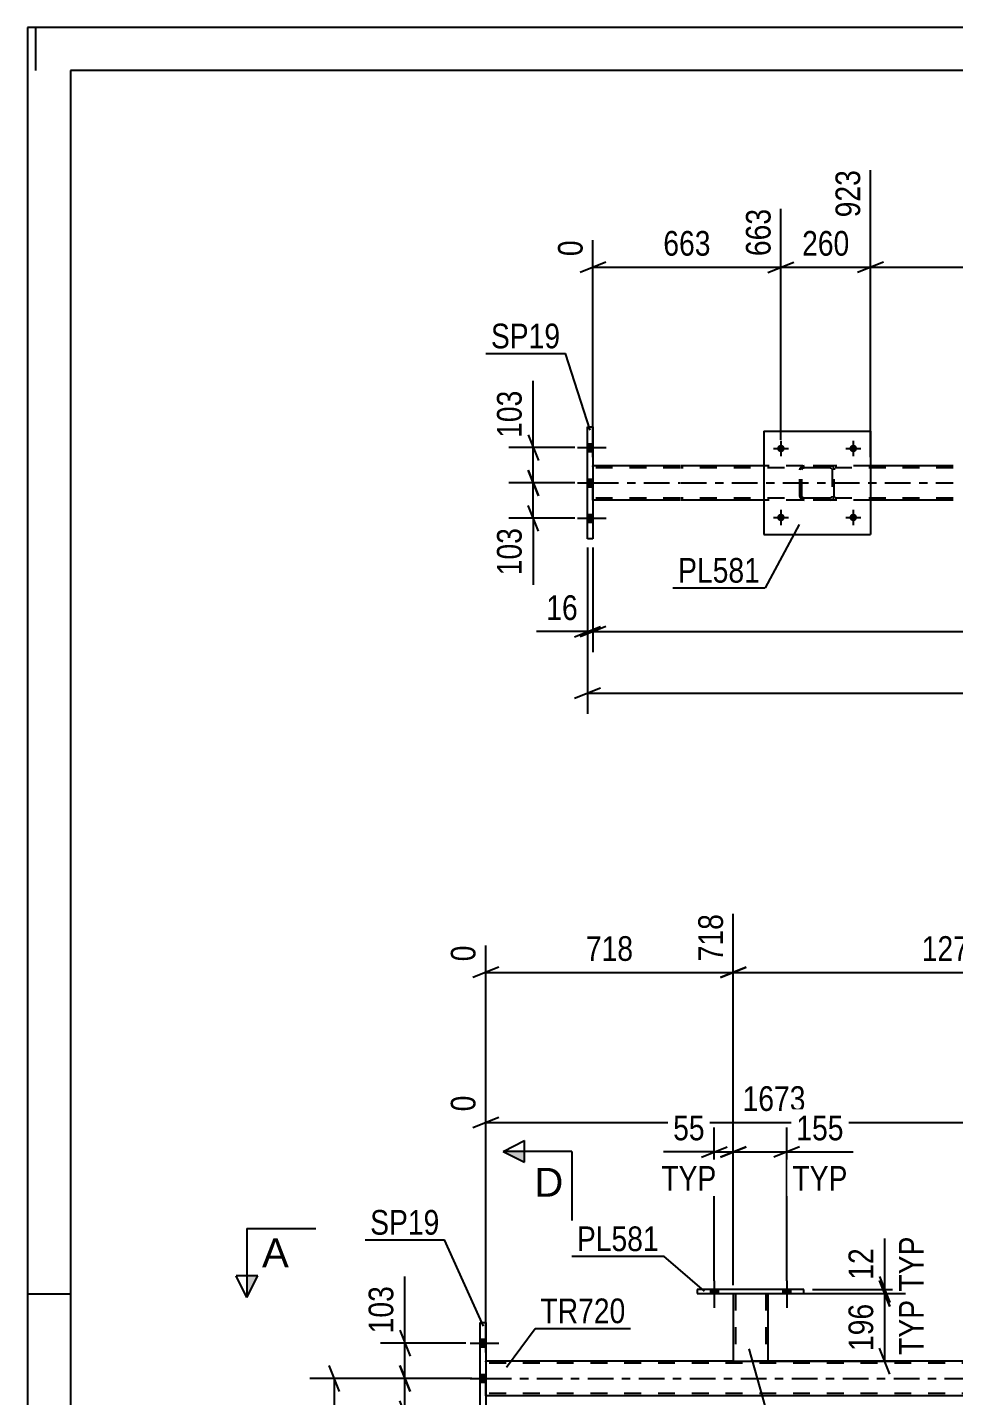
# Model space of a CAD drawing. Header units: millimetres. Extents: x 0 to 841, y 0 to 594.
# Drawn here: x 0 to 107.5, y 435.2 to 594 of the extents above; entities that cross this region are included whole.
import ezdxf

# ---------------------------------------------------------------- set-up
doc = ezdxf.new("R2010")
doc.units = ezdxf.units.MM
doc.linetypes.add('DXK_LINE_DOT2', pattern=[3.9198, 1.9599, -1.9599])
doc.linetypes.add('DXK_LINE_DOT3', pattern=[5.9187, 2.979, -0.9799, 0.9799, -0.9799])
doc.styles.add('Arial', font='ARIAL.TTF', dxfattribs={"height": 0.2})
doc.styles.add('Arial Narrow', font='ARIALN.TTF', dxfattribs={"height": 0.2})

# ---------------------------------------------------------------- blocks, each defined once
blk = doc.blocks.new('Unknown-103655034-1133')
at = {"color": 5, "linetype": 'Continuous'}
for p, q in [((841, 594), (0, 594)), ((0, 594), (0, 0)), ((1, 589), (1, 594)), ((836, 589), (5, 589)), ((5, 589), (5, 5)), ((5, 447), (0, 447))]:
    blk.add_line(p, q, dxfattribs=at)
blk = doc.blocks.new('Bolt-103655034-2909 - 2877')
at = {"linetype": 'Continuous'}
for points in [[(65.66, 544.8), (65.66, 545.68), (65.02, 545.68), (65.02, 544.8)], [(65.66, 544.8), (65.66, 545.68), (65.02, 545.68), (65.02, 544.8)], [(65.66, 544.8), (65.66, 545.68), (65.02, 545.68), (65.02, 544.8)], [(65.66, 540.7), (65.66, 541.58), (65.02, 541.58), (65.02, 540.7)], [(65.66, 540.7), (65.66, 541.58), (65.02, 541.58), (65.02, 540.7)], [(65.66, 536.6), (65.66, 537.48), (65.02, 537.48), (65.02, 536.6)], [(65.66, 536.6), (65.66, 537.48), (65.02, 537.48), (65.02, 536.6)], [(65.66, 536.6), (65.66, 537.48), (65.02, 537.48), (65.02, 536.6)]]:
    blk.add_hatch(color=1, dxfattribs=at).paths.add_polyline_path(points)
at = {"color": 1, "linetype": 'Continuous'}
for p, q in [((63.86, 545.24), (67.18, 545.24)), ((63.86, 545.24), (67.18, 545.24)), ((63.86, 545.24), (67.18, 545.24)), ((65.02, 545.68), (65.66, 545.68)), ((65.02, 545.68), (65.66, 545.68)), ((65.02, 545.68), (65.66, 545.68)), ((65.02, 544.8), (65.66, 544.8)), ((65.02, 544.8), (65.66, 544.8)), ((65.02, 544.8), (65.66, 544.8)), ((65.02, 541.58), (65.66, 541.58)), ((65.02, 541.58), (65.66, 541.58)), ((63.86, 541.14), (67.18, 541.14)), ((63.86, 541.14), (67.18, 541.14)), ((65.02, 540.7), (65.66, 540.7)), ((65.02, 540.7), (65.66, 540.7)), ((63.86, 537.04), (67.18, 537.04)), ((63.86, 537.04), (67.18, 537.04)), ((63.86, 537.04), (67.18, 537.04)), ((65.02, 537.48), (65.66, 537.48)), ((65.02, 537.48), (65.66, 537.48)), ((65.02, 537.48), (65.66, 537.48)), ((65.02, 536.6), (65.66, 536.6)), ((65.02, 536.6), (65.66, 536.6)), ((65.02, 536.6), (65.66, 536.6))]:
    blk.add_line(p, q, dxfattribs=at)
blk = doc.blocks.new('Part-103655034-2914 - 2877')
at = {"color": 2, "linetype": 'Continuous'}
for p, q in [((75.78, 543.14), (65.66, 543.14)), ((85.48, 543.14), (75.88, 543.14)), ((107.48, 543.14), (97.88, 543.14)), ((75.78, 539.14), (65.66, 539.14)), ((85.48, 539.14), (75.88, 539.14)), ((107.48, 539.14), (97.88, 539.14))]:
    blk.add_line(p, q, dxfattribs=at)
at = {"color": 7, "linetype": 'DXK_LINE_DOT2'}
for p, q in [((65.66, 539.14), (65.66, 543.14)), ((97.88, 543.14), (85.48, 543.14)), ((75.78, 542.9), (65.66, 542.9)), ((107.48, 542.9), (75.88, 542.9)), ((75.78, 539.38), (65.66, 539.38)), ((107.48, 539.38), (75.88, 539.38)), ((97.88, 539.14), (85.48, 539.14))]:
    blk.add_line(p, q, dxfattribs=at)
at = {"color": 7, "linetype": 'DXK_LINE_DOT3'}
for p, q in [((65.66, 541.14), (75.78, 541.14)), ((75.88, 541.14), (107.48, 541.14))]:
    blk.add_line(p, q, dxfattribs=at)
blk = doc.blocks.new('Part-103655034-2993 - 2877')
at = {"color": 7, "linetype": 'DXK_LINE_DOT2'}
for p, q in [((89.98, 543.1), (90.16, 543.14)), ((90.16, 543.14), (89.98, 543.1)), ((93.2, 543.14), (90.16, 543.14)), ((93.2, 543.14), (93.39, 543.1)), ((93.39, 543.1), (93.2, 543.14)), ((89.68, 542.66), (89.72, 542.84)), ((89.72, 542.84), (89.68, 542.66)), ((89.68, 539.62), (89.68, 542.66)), ((89.92, 542.66), (89.94, 542.75)), ((89.92, 539.62), (89.92, 542.66)), ((89.94, 542.75), (89.99, 542.83)), ((89.99, 542.83), (90.07, 542.88)), ((90.07, 542.88), (90.16, 542.9)), ((93.2, 542.9), (90.16, 542.9)), ((93.2, 542.9), (93.29, 542.88)), ((93.29, 542.88), (93.37, 542.83)), ((93.37, 542.83), (93.42, 542.75)), ((93.42, 542.75), (93.44, 542.66)), ((93.44, 542.66), (93.44, 539.62)), ((93.65, 542.84), (93.68, 542.66)), ((93.68, 542.66), (93.65, 542.84)), ((93.68, 539.62), (93.68, 542.66)), ((89.72, 539.44), (89.68, 539.62)), ((89.68, 539.62), (89.72, 539.44)), ((89.94, 539.53), (89.92, 539.62)), ((89.99, 539.45), (89.94, 539.53)), ((90.16, 539.14), (89.98, 539.18)), ((89.98, 539.18), (90.16, 539.14)), ((90.07, 539.4), (89.99, 539.45)), ((90.16, 539.38), (90.07, 539.4)), ((93.2, 539.38), (90.16, 539.38)), ((93.2, 539.14), (90.16, 539.14)), ((93.29, 539.4), (93.2, 539.38)), ((93.39, 539.18), (93.2, 539.14)), ((93.2, 539.14), (93.39, 539.18)), ((93.37, 539.45), (93.29, 539.4)), ((93.42, 539.53), (93.37, 539.45)), ((93.44, 539.62), (93.42, 539.53)), ((93.68, 539.62), (93.65, 539.44)), ((93.65, 539.44), (93.68, 539.62))]:
    blk.add_line(p, q, dxfattribs=at)
at = {"color": 7, "linetype": 'DXK_LINE_DOT3'}
blk.add_line((91.68, 541.14), (91.68, 541.14), dxfattribs=at)
at = {"color": 7, "linetype": 'DXK_LINE_DOT2'}
for centre, start, end in [((90.16, 542.66), 112.5, 157.5), ((90.16, 542.66), 112.5, 157.5), ((93.2, 542.66), 22.5, 67.5), ((93.2, 542.66), 22.5, 67.5), ((90.16, 539.62), 202.5, 247.5), ((90.16, 539.62), 202.5, 247.5), ((93.2, 539.62), 292.5, 337.5), ((93.2, 539.62), 292.5, 337.5)]:
    blk.add_arc(centre, 0.48, start, end, dxfattribs=at)
blk = doc.blocks.new('Part-103655034-2940 - 2877')
at = {"color": 2, "linetype": 'Continuous'}
for p, q in [((65.02, 547.64), (65.66, 547.64)), ((65.02, 534.64), (65.02, 547.64)), ((65.66, 547.64), (65.66, 534.64)), ((65.66, 534.64), (65.02, 534.64))]:
    blk.add_line(p, q, dxfattribs=at)
blk = doc.blocks.new('Part-103655034-2992 - 2877')
at = {"color": 2, "linetype": 'Continuous'}
for p, q in [((85.48, 547.14), (85.48, 535.14)), ((85.48, 547.14), (97.88, 547.14)), ((97.88, 547.14), (97.88, 535.14)), ((85.48, 535.14), (97.88, 535.14))]:
    blk.add_line(p, q, dxfattribs=at)
blk = doc.blocks.new('Bolt-103655034-3097 - 2877')
at = {"linetype": 'Continuous'}
for points in [[(87.92, 545.14, -1), (87.04, 545.14, -1)], [(96.32, 545.14, -1), (95.44, 545.14, -1)]]:
    blk.add_hatch(color=1, dxfattribs=at).paths.add_polyline_path(points)
at = {"color": 1, "linetype": 'Continuous'}
for p, q in [((86.6, 545.14), (88.36, 545.14)), ((87.48, 546.02), (87.48, 544.26)), ((95, 545.14), (96.76, 545.14)), ((95.88, 546.02), (95.88, 544.26))]:
    blk.add_line(p, q, dxfattribs=at)
blk = doc.blocks.new('Bolt-103655034-3098 - 2877')
at = {"linetype": 'Continuous'}
for points in [[(87.92, 537.14, -1), (87.04, 537.14, -1)], [(96.32, 537.14, -1), (95.44, 537.14, -1)]]:
    blk.add_hatch(color=1, dxfattribs=at).paths.add_polyline_path(points)
at = {"color": 1, "linetype": 'Continuous'}
for p, q in [((86.6, 537.14), (88.36, 537.14)), ((87.48, 538.02), (87.48, 536.26)), ((95, 537.14), (96.76, 537.14)), ((95.88, 538.02), (95.88, 536.26))]:
    blk.add_line(p, q, dxfattribs=at)
blk = doc.blocks.new('Bolt-103655034-3755 - 3748')
at = {"linetype": 'Continuous'}
for points in [[(79.31, 447.08), (80.19, 447.08), (80.19, 447.56), (79.31, 447.56)], [(87.71, 447.08), (88.59, 447.08), (88.59, 447.56), (87.71, 447.56)]]:
    blk.add_hatch(color=1, dxfattribs=at).paths.add_polyline_path(points)
at = {"color": 1, "linetype": 'Continuous'}
for p, q in [((79.75, 448.56), (79.75, 445.44)), ((88.15, 448.56), (88.15, 445.44)), ((79.31, 447.56), (79.31, 447.08)), ((80.19, 447.56), (80.19, 447.08)), ((87.71, 447.56), (87.71, 447.08)), ((88.59, 447.56), (88.59, 447.08))]:
    blk.add_line(p, q, dxfattribs=at)
blk = doc.blocks.new('Part-103655034-3775 - 3748')
at = {"color": 7, "linetype": 'DXK_LINE_DOT2'}
for p, q in [((81.95, 447.09), (85.95, 447.09)), ((81.95, 447.08), (81.95, 447.09)), ((81.95, 447.09), (81.95, 447.08)), ((82.19, 447.09), (82.19, 439.24)), ((85.71, 447.09), (85.71, 439.24)), ((85.95, 447.09), (85.95, 447.08)), ((85.95, 447.08), (85.95, 447.09)), ((85.65, 439.24), (85.69, 439.24)), ((85.65, 439.24), (85.69, 439.24)), ((85.69, 439.24), (85.71, 439.24)), ((85.69, 439.24), (85.71, 439.24))]:
    blk.add_line(p, q, dxfattribs=at)
at = {"color": 2, "linetype": 'Continuous'}
for p, q in [((81.95, 447.08), (81.95, 439.24)), ((85.95, 447.08), (85.95, 439.24)), ((81.95, 439.24), (85.95, 439.24))]:
    blk.add_line(p, q, dxfattribs=at)
blk = doc.blocks.new('Part-103655034-3780 - 3748')
at = {"color": 2, "linetype": 'Continuous'}
for p, q in [((77.75, 447.56), (77.75, 447.08)), ((90.15, 447.56), (77.75, 447.56)), ((77.75, 447.08), (90.15, 447.08)), ((90.15, 447.08), (90.15, 447.56))]:
    blk.add_line(p, q, dxfattribs=at)
blk = doc.blocks.new('Bolt-103655034-3784 - 3748')
at = {"linetype": 'Continuous'}
for points in [[(79.31, 447.08), (80.19, 447.08), (80.19, 447.56), (79.31, 447.56)], [(87.71, 447.08), (88.59, 447.08), (88.59, 447.56), (87.71, 447.56)]]:
    blk.add_hatch(color=1, dxfattribs=at).paths.add_polyline_path(points)
at = {"color": 1, "linetype": 'Continuous'}
for p, q in [((79.75, 448.56), (79.75, 445.44)), ((88.15, 448.56), (88.15, 445.44)), ((79.31, 447.56), (79.31, 447.08)), ((80.19, 447.56), (80.19, 447.08)), ((87.71, 447.56), (87.71, 447.08)), ((88.59, 447.56), (88.59, 447.08))]:
    blk.add_line(p, q, dxfattribs=at)
blk = doc.blocks.new('Bolt-103655034-3939 - 3748')
at = {"linetype": 'Continuous'}
for points in [[(53.22, 440.9), (53.22, 441.78), (52.58, 441.78), (52.58, 440.9)], [(53.22, 440.9), (53.22, 441.78), (52.58, 441.78), (52.58, 440.9)], [(53.22, 440.9), (53.22, 441.78), (52.58, 441.78), (52.58, 440.9)], [(53.22, 436.8), (53.22, 437.68), (52.58, 437.68), (52.58, 436.8)], [(53.22, 436.8), (53.22, 437.68), (52.58, 437.68), (52.58, 436.8)], [(53.22, 432.7), (53.22, 433.58), (52.58, 433.58), (52.58, 432.7)], [(53.22, 432.7), (53.22, 433.58), (52.58, 433.58), (52.58, 432.7)], [(53.22, 432.7), (53.22, 433.58), (52.58, 433.58), (52.58, 432.7)]]:
    blk.add_hatch(color=1, dxfattribs=at).paths.add_polyline_path(points)
at = {"color": 1, "linetype": 'Continuous'}
for p, q in [((51.42, 441.34), (54.74, 441.34)), ((51.42, 441.34), (54.74, 441.34)), ((51.42, 441.34), (54.74, 441.34)), ((52.58, 441.78), (53.22, 441.78)), ((52.58, 441.78), (53.22, 441.78)), ((52.58, 441.78), (53.22, 441.78)), ((52.58, 440.9), (53.22, 440.9)), ((52.58, 440.9), (53.22, 440.9)), ((52.58, 440.9), (53.22, 440.9)), ((51.42, 437.24), (54.74, 437.24)), ((51.42, 437.24), (54.74, 437.24)), ((52.58, 437.68), (53.22, 437.68)), ((52.58, 437.68), (53.22, 437.68)), ((52.58, 436.8), (53.22, 436.8)), ((52.58, 436.8), (53.22, 436.8)), ((52.58, 433.58), (53.22, 433.58)), ((52.58, 433.58), (53.22, 433.58)), ((52.58, 433.58), (53.22, 433.58)), ((51.42, 433.14), (54.74, 433.14)), ((51.42, 433.14), (54.74, 433.14)), ((51.42, 433.14), (54.74, 433.14)), ((52.58, 432.7), (53.22, 432.7)), ((52.58, 432.7), (53.22, 432.7)), ((52.58, 432.7), (53.22, 432.7))]:
    blk.add_line(p, q, dxfattribs=at)
blk = doc.blocks.new('Part-103655034-3988 - 3748')
at = {"color": 2, "linetype": 'Continuous'}
for p, q in [((81.95, 439.24), (53.22, 439.24)), ((133.03, 439.24), (85.95, 439.24)), ((120.15, 435.24), (53.22, 435.24))]:
    blk.add_line(p, q, dxfattribs=at)
at = {"color": 7, "linetype": 'DXK_LINE_DOT2'}
for p, q in [((53.22, 435.24), (53.22, 439.24)), ((753.3, 439), (53.22, 439)), ((85.95, 439.24), (81.95, 439.24)), ((753.3, 435.48), (53.22, 435.48))]:
    blk.add_line(p, q, dxfattribs=at)
at = {"color": 7, "linetype": 'DXK_LINE_DOT3'}
blk.add_line((53.22, 437.24), (753.3, 437.24), dxfattribs=at)
blk = doc.blocks.new('Part-103655034-4173 - 3748')
at = {"color": 2, "linetype": 'Continuous'}
for p, q in [((52.58, 430.74), (52.58, 443.74)), ((52.58, 443.74), (53.22, 443.74)), ((53.22, 443.74), (53.22, 430.74)), ((53.22, 430.74), (52.58, 430.74))]:
    blk.add_line(p, q, dxfattribs=at)
blk = doc.blocks.new('StraightDimension-103655034-3538 - 2877')
at = {"color": 7, "linetype": 'Continuous'}
for p, q in [((97.88, 544.14), (97.88, 577.45)), ((127.86, 546.14), (127.86, 574.78)), ((99.38, 566.76), (96.38, 565.56)), ((126.36, 565.56), (129.36, 566.76)), ((97.88, 566.16), (127.86, 566.16))]:
    blk.add_line(p, q, dxfattribs=at)
at = {"color": 0, "linetype": 'Continuous'}
blk.add_wipeout([(127.26, 575.38), (123.06, 575.38), (123.06, 566.86), (127.26, 566.86)], dxfattribs=at)
at = {"color": 0}
blk.add_wipeout([(117.13, 566.91), (117.13, 571.11), (108.62, 571.11), (108.62, 566.91)], dxfattribs=at)
at = {"color": 3, "linetype": 'Continuous', "style": 'Arial Narrow'}
blk.add_text('1940', height=2.863, rotation=90.0002, dxfattribs=at).set_placement((126.66, 567.46))
at = {"color": 3, "style": 'Arial Narrow'}
blk.add_text('1017', height=2.863, dxfattribs=at).set_placement((109.22, 567.51))
blk = doc.blocks.new('StraightDimension-103655034-3552 - 2877')
at = {"color": 7, "linetype": 'Continuous'}
for p, q in [((97.88, 544.14), (97.88, 577.45)), ((87.48, 546.14), (87.48, 572.95)), ((85.98, 565.56), (88.98, 566.76)), ((99.38, 566.76), (96.38, 565.56)), ((87.48, 566.16), (97.88, 566.16))]:
    blk.add_line(p, q, dxfattribs=at)
at = {"color": 0}
blk.add_wipeout([(96.02, 566.91), (96.02, 571.11), (89.34, 571.11), (89.34, 566.91)], dxfattribs=at)
at = {"color": 3, "style": 'Arial Narrow'}
blk.add_text('260', height=2.863, dxfattribs=at).set_placement((89.94, 567.51))
at = {"color": 0, "linetype": 'Continuous'}
blk.add_wipeout([(97.28, 578.05), (93.08, 578.05), (93.08, 571.36), (97.28, 571.36)], dxfattribs=at)
at = {"color": 3, "linetype": 'Continuous', "style": 'Arial Narrow'}
blk.add_text('923', height=2.863, rotation=90.0002, dxfattribs=at).set_placement((96.68, 571.96))
blk = doc.blocks.new('StraightDimension-103655034-3566 - 2877')
at = {"color": 7, "linetype": 'Continuous'}
for p, q in [((87.48, 546.14), (87.48, 572.95)), ((65.66, 544.14), (65.66, 569.29)), ((67.16, 566.76), (64.16, 565.56)), ((85.98, 565.56), (88.98, 566.76)), ((65.66, 566.16), (87.48, 566.16))]:
    blk.add_line(p, q, dxfattribs=at)
at = {"color": 0, "linetype": 'Continuous'}
for points in [[(86.88, 573.55), (82.68, 573.55), (82.68, 566.86), (86.88, 566.86)], [(65.06, 569.89), (60.86, 569.89), (60.86, 566.86), (65.06, 566.86)]]:
    blk.add_wipeout(points, dxfattribs=at)
at = {"color": 0}
blk.add_wipeout([(79.91, 566.91), (79.91, 571.11), (73.23, 571.11), (73.23, 566.91)], dxfattribs=at)
at = {"color": 3, "linetype": 'Continuous', "style": 'Arial Narrow'}
for s, height, p in [('663', 2.863, (86.28, 567.46)), ('0', 2.86, (64.46, 567.46))]:
    blk.add_text(s, height=height, rotation=90.0002, dxfattribs=at).set_placement(p)
at = {"color": 3, "style": 'Arial Narrow'}
blk.add_text('663', height=2.863, dxfattribs=at).set_placement((73.83, 567.51))
blk = doc.blocks.new('StraightDimension-103655034-3576 - 2877')
at = {"color": 7, "linetype": 'Continuous'}
for p, q in [((58.13, 546.74), (59.33, 543.74)), ((63.57, 545.24), (55.88, 545.24)), ((58.73, 541.14), (58.73, 545.24)), ((59.33, 539.64), (58.13, 542.64)), ((63.57, 541.14), (55.88, 541.14))]:
    blk.add_line(p, q, dxfattribs=at)
at = {"color": 0}
blk.add_wipeout([(57.98, 552.45), (53.78, 552.45), (53.78, 545.77), (57.98, 545.77)], dxfattribs=at)
at = {"color": 7, "linetype": 'Continuous'}
blk.add_line((58.73, 545.24), (58.73, 552.98), dxfattribs=at)
blk.add_line((58.73, 545.24), (58.73, 552.98), dxfattribs=at)
at = {"color": 3, "style": 'Arial Narrow'}
blk.add_text('103', height=2.863, rotation=90.0002, dxfattribs=at).set_placement((57.38, 546.37))
blk = doc.blocks.new('StraightDimension-103655034-3586 - 2877')
at = {"color": 7, "linetype": 'Continuous'}
for p, q in [((58.13, 542.64), (59.33, 539.64)), ((63.57, 541.14), (55.88, 541.14)), ((58.73, 537.04), (58.73, 541.14)), ((59.33, 535.54), (58.13, 538.54)), ((63.57, 537.04), (55.88, 537.04))]:
    blk.add_line(p, q, dxfattribs=at)
at = {"color": 0}
blk.add_wipeout([(57.98, 536.52), (53.78, 536.52), (53.78, 529.83), (57.98, 529.83)], dxfattribs=at)
at = {"color": 7, "linetype": 'Continuous'}
blk.add_line((58.73, 537.04), (58.73, 529.31), dxfattribs=at)
blk.add_line((58.73, 537.04), (58.73, 529.31), dxfattribs=at)
at = {"color": 3, "style": 'Arial Narrow'}
blk.add_text('103', height=2.863, rotation=90.0002, dxfattribs=at).set_placement((57.38, 530.43))
blk = doc.blocks.new('StraightDimension-103655034-3628 - 2877')
at = {"color": 7, "linetype": 'Continuous'}
for p, q in [((65.02, 533.64), (65.02, 514.34)), ((66.52, 517.34), (63.52, 516.14)), ((65.02, 516.74), (750.97, 516.74))]:
    blk.add_line(p, q, dxfattribs=at)
blk = doc.blocks.new('StraightDimension-103655034-8107 - 2877')
at = {"color": 7, "linetype": 'Continuous'}
for p, q in [((65.66, 533.64), (65.66, 521.49)), ((67.16, 524.49), (64.16, 523.29)), ((65.66, 523.89), (750.33, 523.89))]:
    blk.add_line(p, q, dxfattribs=at)
blk = doc.blocks.new('StraightDimension-103655034-8108 - 2877')
at = {"color": 7, "linetype": 'Continuous'}
for p, q in [((65.02, 533.64), (65.02, 521.49)), ((65.66, 533.64), (65.66, 521.49)), ((63.52, 523.29), (66.52, 524.49)), ((67.16, 524.49), (64.16, 523.29)), ((65.02, 523.89), (65.66, 523.89))]:
    blk.add_line(p, q, dxfattribs=at)
at = {"color": 0}
blk.add_wipeout([(64.5, 524.64), (64.5, 528.84), (59.64, 528.84), (59.64, 524.64)], dxfattribs=at)
at = {"color": 7, "linetype": 'Continuous'}
blk.add_line((65.02, 523.89), (59.12, 523.89), dxfattribs=at)
blk.add_line((65.02, 523.89), (59.12, 523.89), dxfattribs=at)
at = {"color": 3, "style": 'Arial Narrow'}
blk.add_text('16', height=2.863, dxfattribs=at).set_placement((60.24, 525.24))
blk = doc.blocks.new('StraightDimension-103655034-5111 - 3748')
at = {"color": 7, "linetype": 'Continuous'}
for p, q in [((43.23, 438.74), (44.43, 435.74)), ((50.92, 437.24), (40.98, 437.24)), ((43.83, 433.14), (43.83, 437.24)), ((44.43, 431.64), (43.23, 434.64)), ((50.92, 433.14), (40.98, 433.14))]:
    blk.add_line(p, q, dxfattribs=at)
at = {"color": 0}
blk.add_wipeout([(43.08, 432.62), (38.88, 432.62), (38.88, 425.93), (43.08, 425.93)], dxfattribs=at)
at = {"color": 7, "linetype": 'Continuous'}
blk.add_line((43.83, 433.14), (43.83, 425.41), dxfattribs=at)
blk.add_line((43.83, 433.14), (43.83, 425.41), dxfattribs=at)
at = {"color": 3, "style": 'Arial Narrow'}
blk.add_text('103', height=2.863, rotation=90.0002, dxfattribs=at).set_placement((42.48, 426.53))
blk = doc.blocks.new('StraightDimension-103655034-10722 - 3748')
at = {"color": 7, "linetype": 'Continuous'}
for p, q in [((120.15, 436.24), (120.15, 475.54)), ((53.22, 440.24), (53.22, 470.06)), ((54.72, 467.53), (51.72, 466.33)), ((53.22, 466.93), (120.15, 466.93)), ((118.65, 466.33), (121.65, 467.53))]:
    blk.add_line(p, q, dxfattribs=at)
at = {"color": 0, "linetype": 'Continuous'}
for points in [[(119.55, 476.14), (115.35, 476.14), (115.35, 467.63), (119.55, 467.63)], [(52.62, 470.66), (48.42, 470.66), (48.42, 467.63), (52.62, 467.63)]]:
    blk.add_wipeout(points, dxfattribs=at)
at = {"color": 0}
blk.add_wipeout([(90.94, 467.68), (90.94, 471.88), (82.43, 471.88), (82.43, 467.68)], dxfattribs=at)
at = {"color": 3, "linetype": 'Continuous', "style": 'Arial Narrow'}
for s, height, p in [('1673', 2.863, (118.95, 468.23)), ('0', 2.86, (52.02, 468.23))]:
    blk.add_text(s, height=height, rotation=90.0002, dxfattribs=at).set_placement(p)
at = {"color": 3, "style": 'Arial Narrow'}
blk.add_text('1673', height=2.863, dxfattribs=at).set_placement((83.03, 468.28))
blk = doc.blocks.new('StraightDimension-103655034-5121 - 3748')
at = {"color": 7, "linetype": 'Continuous'}
for p, q in [((50.92, 441.34), (40.98, 441.34)), ((43.23, 442.84), (44.43, 439.84)), ((43.83, 437.24), (43.83, 441.34)), ((44.43, 435.74), (43.23, 438.74)), ((50.92, 437.24), (40.98, 437.24))]:
    blk.add_line(p, q, dxfattribs=at)
at = {"color": 0}
blk.add_wipeout([(43.08, 448.55), (38.88, 448.55), (38.88, 441.87), (43.08, 441.87)], dxfattribs=at)
at = {"color": 7, "linetype": 'Continuous'}
blk.add_line((43.83, 441.34), (43.83, 449.08), dxfattribs=at)
blk.add_line((43.83, 441.34), (43.83, 449.08), dxfattribs=at)
at = {"color": 3, "style": 'Arial Narrow'}
blk.add_text('103', height=2.863, rotation=90.0002, dxfattribs=at).set_placement((42.48, 442.47))
blk = doc.blocks.new('StraightDimension-103655034-4227 - 3748')
at = {"color": 7, "linetype": 'Continuous'}
for p, q in [((36.24, 435.74), (35.04, 438.74)), ((51.58, 437.24), (32.79, 437.24)), ((35.64, 311.24), (35.64, 437.24)), ((97.44, 311.24), (32.79, 311.24)), ((35.04, 312.74), (36.24, 309.74))]:
    blk.add_line(p, q, dxfattribs=at)
at = {"color": 0}
blk.add_wipeout([(34.89, 378.5), (30.69, 378.5), (30.69, 369.99), (34.89, 369.99)], dxfattribs=at)
at = {"color": 3, "style": 'Arial Narrow'}
blk.add_text('3150', height=2.863, rotation=90.0002, dxfattribs=at).set_placement((34.29, 370.59))
blk = doc.blocks.new('StraightDimension-103655034-8930 - 3748')
at = {"color": 7, "linetype": 'Continuous'}
for p, q in [((81.95, 448.09), (81.95, 491.13)), ((53.22, 440.24), (53.22, 487.47)), ((54.72, 484.94), (51.72, 483.74)), ((53.22, 484.34), (81.95, 484.34)), ((80.45, 483.74), (83.45, 484.94))]:
    blk.add_line(p, q, dxfattribs=at)
at = {"color": 0, "linetype": 'Continuous'}
for points in [[(81.35, 491.73), (77.15, 491.73), (77.15, 485.04), (81.35, 485.04)], [(52.62, 488.07), (48.42, 488.07), (48.42, 485.04), (52.62, 485.04)]]:
    blk.add_wipeout(points, dxfattribs=at)
at = {"color": 0}
blk.add_wipeout([(70.93, 485.09), (70.93, 489.29), (64.24, 489.29), (64.24, 485.09)], dxfattribs=at)
at = {"color": 3, "linetype": 'Continuous', "style": 'Arial Narrow'}
for s, height, p in [('718', 2.863, (80.75, 485.64)), ('0', 2.86, (52.02, 485.64))]:
    blk.add_text(s, height=height, rotation=90.0002, dxfattribs=at).set_placement(p)
at = {"color": 3, "style": 'Arial Narrow'}
blk.add_text('718', height=2.863, dxfattribs=at).set_placement((64.84, 485.69))
blk = doc.blocks.new('StraightDimension-103655034-4920 - 3748')
at = {"color": 7, "linetype": 'Continuous'}
for p, q in [((98.94, 449.06), (100.14, 446.06)), ((100.14, 445.59), (98.94, 448.59)), ((86.95, 447.09), (101.94, 447.09)), ((91.15, 447.56), (101.94, 447.56)), ((99.54, 447.09), (99.54, 447.56))]:
    blk.add_line(p, q, dxfattribs=at)
at = {"color": 0, "linetype": 'Continuous'}
blk.add_wipeout([(104.64, 454.31), (100.44, 454.31), (100.44, 446.72), (104.64, 446.72)], dxfattribs=at)
at = {"color": 0}
blk.add_wipeout([(98.79, 452.95), (94.59, 452.95), (94.59, 448.09), (98.79, 448.09)], dxfattribs=at)
at = {"color": 7, "linetype": 'Continuous'}
blk.add_line((99.54, 447.56), (99.54, 453.47), dxfattribs=at)
blk.add_line((99.54, 447.56), (99.54, 453.47), dxfattribs=at)
at = {"color": 3, "linetype": 'Continuous', "style": 'Arial Narrow'}
blk.add_text('TYP', height=2.863, rotation=90.0002, dxfattribs=at).set_placement((104.04, 447.32))
at = {"color": 3, "style": 'Arial Narrow'}
blk.add_text('12', height=2.863, rotation=90.0002, dxfattribs=at).set_placement((98.19, 448.69))
blk = doc.blocks.new('StraightDimension-103655034-4928 - 3748')
at = {"color": 7, "linetype": 'Continuous'}
for p, q in [((98.94, 448.59), (100.14, 445.59)), ((86.95, 447.09), (101.94, 447.09)), ((99.54, 439.24), (99.54, 447.09)), ((100.14, 437.74), (98.94, 440.74)), ((86.95, 439.24), (101.94, 439.24))]:
    blk.add_line(p, q, dxfattribs=at)
at = {"color": 0}
blk.add_wipeout([(98.79, 446.51), (94.59, 446.51), (94.59, 439.82), (98.79, 439.82)], dxfattribs=at)
at = {"color": 0, "linetype": 'Continuous'}
blk.add_wipeout([(104.64, 446.96), (100.44, 446.96), (100.44, 439.37), (104.64, 439.37)], dxfattribs=at)
at = {"color": 3, "linetype": 'Continuous', "style": 'Arial Narrow'}
blk.add_text('TYP', height=2.863, rotation=90.0002, dxfattribs=at).set_placement((104.04, 439.97))
at = {"color": 3, "style": 'Arial Narrow'}
blk.add_text('196', height=2.863, rotation=90.0002, dxfattribs=at).set_placement((98.19, 440.42))
blk = doc.blocks.new('StraightDimension-103655034-8929 - 3748')
at = {"color": 7, "linetype": 'Continuous'}
for p, q in [((133.03, 448.09), (133.03, 492.95)), ((81.95, 448.09), (81.95, 491.13)), ((83.45, 484.94), (80.45, 483.74)), ((81.95, 484.34), (133.03, 484.34)), ((131.53, 483.74), (134.53, 484.94))]:
    blk.add_line(p, q, dxfattribs=at)
at = {"color": 0, "linetype": 'Continuous'}
blk.add_wipeout([(132.43, 493.55), (128.23, 493.55), (128.23, 485.04), (132.43, 485.04)], dxfattribs=at)
at = {"color": 0}
blk.add_wipeout([(111.74, 485.09), (111.74, 489.29), (103.23, 489.29), (103.23, 485.09)], dxfattribs=at)
at = {"color": 3, "linetype": 'Continuous', "style": 'Arial Narrow'}
blk.add_text('1995', height=2.863, rotation=90.0002, dxfattribs=at).set_placement((131.83, 485.64))
at = {"color": 3, "style": 'Arial Narrow'}
blk.add_text('1277', height=2.863, dxfattribs=at).set_placement((103.83, 485.69))
blk = doc.blocks.new('StraightDimension-103655034-12116 - 3748')
at = {"color": 7, "linetype": 'Continuous'}
for p, q in [((81.95, 448.08), (81.95, 466.37)), ((88.15, 448.56), (88.15, 466.37)), ((80.45, 462.92), (83.45, 464.12)), ((89.65, 464.12), (86.65, 462.92)), ((81.95, 463.52), (88.15, 463.52))]:
    blk.add_line(p, q, dxfattribs=at)
at = {"color": 0}
blk.add_wipeout([(95.36, 464.27), (95.36, 468.47), (88.67, 468.47), (88.67, 464.27)], dxfattribs=at)
at = {"color": 0, "linetype": 'Continuous'}
blk.add_wipeout([(95.81, 458.42), (95.81, 462.62), (88.22, 462.62), (88.22, 458.42)], dxfattribs=at)
at = {"color": 7, "linetype": 'Continuous'}
blk.add_line((88.15, 463.52), (95.88, 463.52), dxfattribs=at)
blk.add_line((88.15, 463.52), (95.88, 463.52), dxfattribs=at)
at = {"color": 3, "style": 'Arial Narrow'}
blk.add_text('155', height=2.863, dxfattribs=at).set_placement((89.27, 464.87))
at = {"color": 3, "linetype": 'Continuous', "style": 'Arial Narrow'}
blk.add_text('TYP', height=2.863, dxfattribs=at).set_placement((88.82, 459.02))
blk = doc.blocks.new('StraightDimension-103655034-12117 - 3748')
at = {"color": 7, "linetype": 'Continuous'}
for p, q in [((79.75, 448.56), (79.75, 466.37)), ((81.95, 448.08), (81.95, 466.37)), ((78.25, 462.92), (81.25, 464.12)), ((83.45, 464.12), (80.45, 462.92)), ((79.75, 463.52), (81.95, 463.52))]:
    blk.add_line(p, q, dxfattribs=at)
at = {"color": 0}
blk.add_wipeout([(79.22, 464.27), (79.22, 468.47), (74.37, 468.47), (74.37, 464.27)], dxfattribs=at)
at = {"color": 0, "linetype": 'Continuous'}
blk.add_wipeout([(80.59, 458.42), (80.59, 462.62), (73, 462.62), (73, 458.42)], dxfattribs=at)
at = {"color": 7, "linetype": 'Continuous'}
blk.add_line((79.75, 463.52), (73.84, 463.52), dxfattribs=at)
blk.add_line((79.75, 463.52), (73.84, 463.52), dxfattribs=at)
at = {"color": 3, "style": 'Arial Narrow'}
blk.add_text('55', height=2.863, dxfattribs=at).set_placement((74.97, 464.87))
at = {"color": 3, "linetype": 'Continuous', "style": 'Arial Narrow'}
blk.add_text('TYP', height=2.863, dxfattribs=at).set_placement((73.6, 459.02))
blk = doc.blocks.new('Mark-103655034-2936 - 2877')
at = {"color": 0}
blk.add_wipeout([(61.86, 556.76), (61.86, 559.76), (53.82, 559.76), (53.82, 556.76)], dxfattribs=at)
blk.add_wipeout([(61.86, 556.76), (61.86, 559.76), (53.82, 559.76), (53.82, 556.76)], dxfattribs=at)
at = {"color": 30, "linetype": 'Continuous'}
for p in [(53.22, 556.16), (65.34, 547.28)]:
    blk.add_line(p, (62.46, 556.16), dxfattribs=at)
at = {"color": 3, "style": 'Arial Narrow'}
blk.add_text('SP19', height=2.863, dxfattribs=at).set_placement((53.82, 556.76))
blk = doc.blocks.new('Mark-103655034-2988 - 2877')
at = {"color": 0}
blk.add_wipeout([(85.05, 529.57), (85.05, 532.57), (75.55, 532.57), (75.55, 529.57)], dxfattribs=at)
blk.add_wipeout([(85.05, 529.57), (85.05, 532.57), (75.55, 532.57), (75.55, 529.57)], dxfattribs=at)
at = {"color": 30, "linetype": 'Continuous'}
for p in [(89.58, 536.31), (74.95, 528.97)]:
    blk.add_line(p, (85.65, 528.97), dxfattribs=at)
at = {"color": 3, "style": 'Arial Narrow'}
blk.add_text('PL581', height=2.863, dxfattribs=at).set_placement((75.55, 529.57))
blk = doc.blocks.new('Mark-103655034-3771 - 3748')
at = {"color": 0}
blk.add_wipeout([(98.11, 428.18), (98.11, 431.18), (88.06, 431.18), (88.06, 428.18)], dxfattribs=at)
blk.add_wipeout([(98.11, 428.18), (98.11, 431.18), (88.06, 431.18), (88.06, 428.18)], dxfattribs=at)
at = {"color": 30, "linetype": 'Continuous'}
for p, q in [((83.75, 440.69), (87.46, 427.58)), ((87.46, 427.58), (98.71, 427.58))]:
    blk.add_line(p, q, dxfattribs=at)
at = {"color": 3, "style": 'Arial Narrow'}
blk.add_text('M1362', height=2.863, dxfattribs=at).set_placement((88.06, 428.18))
blk = doc.blocks.new('Mark-103655034-3776 - 3748')
at = {"color": 0}
blk.add_wipeout([(73.3, 452.01), (73.3, 455.01), (63.8, 455.01), (63.8, 452.01)], dxfattribs=at)
blk.add_wipeout([(73.3, 452.01), (73.3, 455.01), (63.8, 455.01), (63.8, 452.01)], dxfattribs=at)
at = {"color": 30, "linetype": 'Continuous'}
for p in [(63.2, 451.41), (78.6, 447.37)]:
    blk.add_line(p, (73.9, 451.41), dxfattribs=at)
at = {"color": 3, "style": 'Arial Narrow'}
blk.add_text('PL581', height=2.863, dxfattribs=at).set_placement((63.8, 452.01))
blk = doc.blocks.new('Mark-103655034-3984 - 3748')
at = {"color": 0}
blk.add_wipeout([(69.43, 443.65), (69.43, 446.65), (59.57, 446.65), (59.57, 443.65)], dxfattribs=at)
blk.add_wipeout([(69.43, 443.65), (69.43, 446.65), (59.57, 446.65), (59.57, 443.65)], dxfattribs=at)
at = {"color": 30, "linetype": 'Continuous'}
for p, q in [((55.62, 438.54), (58.97, 443.05)), ((58.97, 443.05), (70.03, 443.05))]:
    blk.add_line(p, q, dxfattribs=at)
at = {"color": 3, "style": 'Arial Narrow'}
blk.add_text('TR720', height=2.863, dxfattribs=at).set_placement((59.57, 443.65))
blk = doc.blocks.new('Mark-103655034-4169 - 3748')
at = {"color": 0}
blk.add_wipeout([(47.84, 453.92), (47.84, 456.92), (39.8, 456.92), (39.8, 453.92)], dxfattribs=at)
blk.add_wipeout([(47.84, 453.92), (47.84, 456.92), (39.8, 456.92), (39.8, 453.92)], dxfattribs=at)
at = {"color": 30, "linetype": 'Continuous'}
for p in [(39.2, 453.32), (52.94, 443.3)]:
    blk.add_line(p, (48.44, 453.32), dxfattribs=at)
at = {"color": 3, "style": 'Arial Narrow'}
blk.add_text('SP19', height=2.863, dxfattribs=at).set_placement((39.8, 453.92))
blk = doc.blocks.new('SectionMark-103655034-5342 - 3748')
at = {"linetype": 'Continuous'}
blk.add_hatch(color=6, dxfattribs=at).paths.add_polyline_path([(25.49, 449.14), (26.74, 449.14), (25.49, 446.64)])
at = {"color": 6, "linetype": 'Continuous'}
for p, q in [((25.49, 454.64), (33.49, 454.64)), ((25.49, 454.64), (25.49, 446.64)), ((25.49, 446.64), (24.24, 449.14)), ((26.74, 449.14), (24.24, 449.14)), ((25.49, 446.64), (26.74, 449.14))]:
    blk.add_line(p, q, dxfattribs=at)
at = {"color": 0, "linetype": 'Continuous'}
blk.add_wipeout([(30.35, 450.14), (30.35, 453.64), (27.24, 453.64), (27.24, 450.14)], dxfattribs=at)
at = {"color": 3, "linetype": 'Continuous', "style": 'Arial'}
blk.add_text('A', height=3.34, dxfattribs=at).set_placement((27.24, 450.14))
blk = doc.blocks.new('SectionMark-103655034-5346 - 3748')
at = {"linetype": 'Continuous'}
for points in [[(57.72, 463.58), (57.72, 462.33), (55.22, 463.58)], [(57.72, 424.89), (57.72, 423.64), (55.22, 423.64)]]:
    blk.add_hatch(color=6, dxfattribs=at).paths.add_polyline_path(points)
at = {"color": 6, "linetype": 'Continuous'}
for p, q in [((55.22, 463.58), (57.72, 464.83)), ((63.22, 463.58), (55.22, 463.58)), ((55.22, 463.58), (57.72, 462.33)), ((57.72, 462.33), (57.72, 464.83)), ((63.22, 463.58), (63.22, 455.58)), ((63.22, 423.64), (63.22, 431.64)), ((55.22, 423.64), (57.72, 424.89)), ((57.72, 424.89), (57.72, 422.39)), ((63.22, 423.64), (55.22, 423.64)), ((57.72, 422.39), (55.22, 423.64))]:
    blk.add_line(p, q, dxfattribs=at)
at = {"color": 0, "linetype": 'Continuous'}
for points in [[(62.22, 458.33), (62.22, 461.83), (58.85, 461.83), (58.85, 458.33)], [(62.22, 425.39), (62.22, 428.89), (58.85, 428.89), (58.85, 425.39)]]:
    blk.add_wipeout(points, dxfattribs=at)
at = {"color": 3, "linetype": 'Continuous', "style": 'Arial'}
for p in [(58.85, 458.33), (58.85, 425.39)]:
    blk.add_text('D', height=3.34, dxfattribs=at).set_placement(p)

msp = doc.modelspace()

# ---------------------------------------------------------------- block references
for name in ['Unknown-103655034-1133', 'Part-103655034-2940 - 2877', 'Part-103655034-2992 - 2877', 'Bolt-103655034-2909 - 2877', 'Part-103655034-2914 - 2877', 'Bolt-103655034-3097 - 2877', 'Part-103655034-2993 - 2877', 'Bolt-103655034-3098 - 2877', 'Bolt-103655034-3755 - 3748', 'Bolt-103655034-3784 - 3748', 'Part-103655034-3780 - 3748', 'Part-103655034-3775 - 3748', 'Part-103655034-4173 - 3748', 'Bolt-103655034-3939 - 3748', 'Part-103655034-3988 - 3748']:
    msp.add_blockref(name, (0, 0))

# ---------------------------------------------------------------- next in the draw order: block references
for name in ['StraightDimension-103655034-3538 - 2877', 'StraightDimension-103655034-5111 - 3748']:
    msp.add_blockref(name, (0, 0))

# ---------------------------------------------------------------- next in the draw order: block references
for name in ['StraightDimension-103655034-3552 - 2877', 'StraightDimension-103655034-10722 - 3748']:
    msp.add_blockref(name, (0, 0))

# ---------------------------------------------------------------- next in the draw order: block references
for name in ['StraightDimension-103655034-3566 - 2877', 'StraightDimension-103655034-4920 - 3748', 'StraightDimension-103655034-5121 - 3748']:
    msp.add_blockref(name, (0, 0))

# ---------------------------------------------------------------- next in the draw order: block references
for name in ['StraightDimension-103655034-3576 - 2877', 'StraightDimension-103655034-8930 - 3748', 'StraightDimension-103655034-4227 - 3748']:
    msp.add_blockref(name, (0, 0))

# ---------------------------------------------------------------- next in the draw order: block references
for name in ['Mark-103655034-2936 - 2877', 'StraightDimension-103655034-3586 - 2877', 'Mark-103655034-4169 - 3748', 'StraightDimension-103655034-4928 - 3748']:
    msp.add_blockref(name, (0, 0))

# ---------------------------------------------------------------- next in the draw order: block references
for name in ['StraightDimension-103655034-3628 - 2877', 'StraightDimension-103655034-8929 - 3748', 'Mark-103655034-3771 - 3748']:
    msp.add_blockref(name, (0, 0))

# ---------------------------------------------------------------- next in the draw order: block references
for name in ['StraightDimension-103655034-8107 - 2877', 'StraightDimension-103655034-12116 - 3748']:
    msp.add_blockref(name, (0, 0))

# ---------------------------------------------------------------- next in the draw order: block references
for name in ['Mark-103655034-2988 - 2877', 'StraightDimension-103655034-8108 - 2877', 'StraightDimension-103655034-12117 - 3748']:
    msp.add_blockref(name, (0, 0))

# ---------------------------------------------------------------- next in the draw order: block references
msp.add_blockref('Mark-103655034-3776 - 3748', (0, 0))

# ---------------------------------------------------------------- next in the draw order: block references
msp.add_blockref('Mark-103655034-3984 - 3748', (0, 0))

# ---------------------------------------------------------------- next in the draw order: block references
msp.add_blockref('SectionMark-103655034-5342 - 3748', (0, 0))

# ---------------------------------------------------------------- next in the draw order: block references
msp.add_blockref('SectionMark-103655034-5346 - 3748', (0, 0))

doc.saveas('drawing.dxf')
